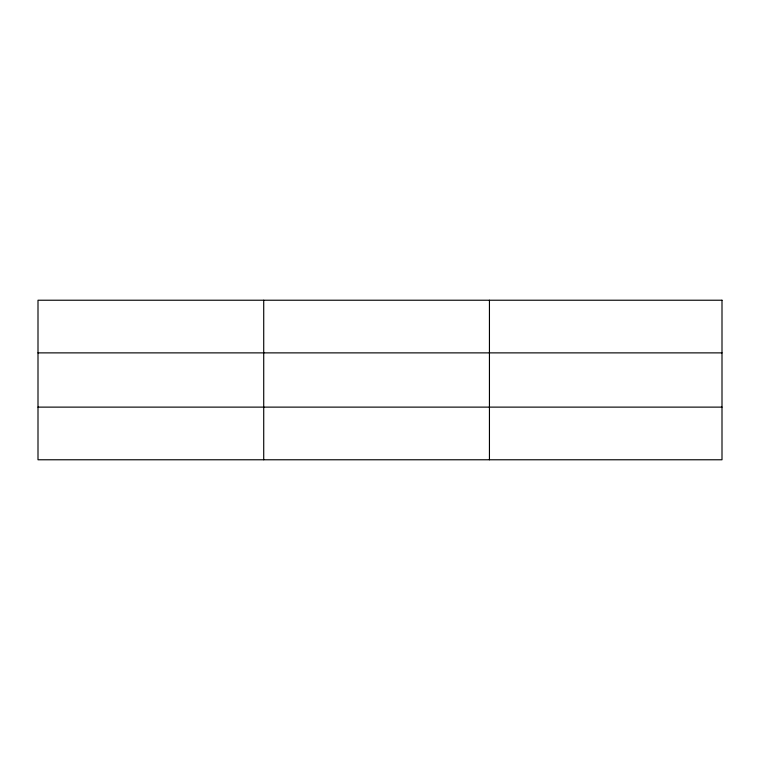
<?xml version="1.0" encoding="UTF-8"?>
<svg xmlns="http://www.w3.org/2000/svg" width="760" height="760" viewBox="0 0 760 760"><rect width="100%" height="100%" fill="white"/><g stroke="black" fill="none" stroke-linecap="round" stroke-linejoin="round"><path stroke-width="1.14" d="M263.72 459.772L263.72 300.228M489.44 459.772L489.44 300.228M38 352.877L722 352.877M38 407.123L722 407.123M722 300.228L722 459.772L38 459.772L38 300.228L722 300.228"/></g></svg>
